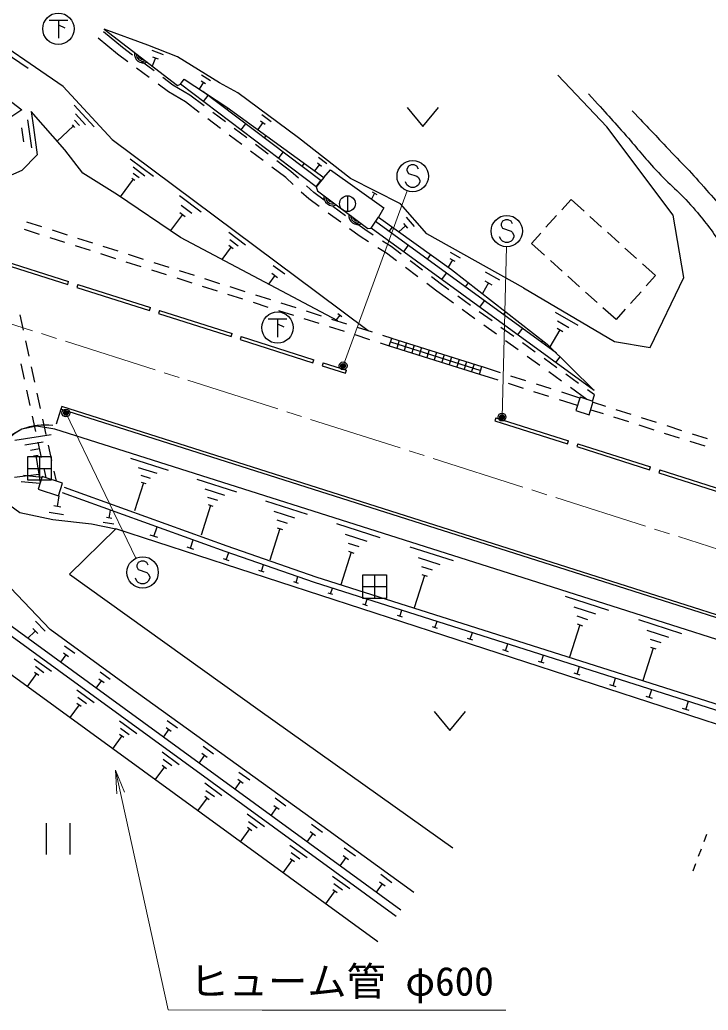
# Model space of a CAD drawing. Units: millimetres, scale not verified. Extents: x 40000 to 680000, y 20000 to 380000.
# Drawn here: x 107054 to 150924, y 257702 to 320782 of the extents above; entities that cross this region are included whole.
import ezdxf
from ezdxf.enums import TextEntityAlignment as Align

# ---------------------------------------------------------------- set-up
doc = ezdxf.new("R2010")
doc.units = ezdxf.units.MM
doc.header["$LTSCALE"] = 1000
doc.header["$PDMODE"] = 32
doc.header["$PDSIZE"] = 500
doc.linetypes.add('CHAIN', pattern=[18.5, 12, -1.5, 3.5, -1.5])
for name, color, linetype, lineweight in [('M-BGD', 7, 'Continuous', 25), ('M-BGD-EXST', 7, 'Continuous', 25), ('M-BMK', 2, 'CHAIN', 13), ('M-STR-HTXT', 7, 'Continuous', 13), ('M-STR-STRC', 7, 'Continuous', 25)]:
    doc.layers.add(name, color=color, linetype=linetype, lineweight=lineweight)
doc.styles.add('ＭＳ ゴシック', font='')
doc.styles.get('ＭＳ ゴシック').set_extended_font_data('MS Gothic')

msp = doc.modelspace()

# ---------------------------------------------------------------- linework, layer by layer
at = {"layer": 'M-BGD'}
for p, q in [((113602, 319012), (112386, 320010)), ((113282, 318602), (112056, 319608)), ((106060, 318746), (107583, 317705)), ((113938, 318114), (113282, 318602)), ((114243, 318536), (113602, 319012)), ((115475, 318845), (116183, 318580)), ((115607, 317522), (114805, 318118)), ((115696, 318358), (115497, 317827)), ((115519, 318425), (115873, 318292)), ((115303, 317100), (114500, 317697)), ((116521, 316194), (115864, 316682)), ((116810, 316628), (116169, 317104)), ((125937, 310143), (117288, 316681)), ((118754, 316807), (118495, 316373)), ((118609, 316894), (118899, 316721)), ((118637, 317269), (119216, 316924)), ((117607, 315549), (116521, 316194)), ((117897, 315981), (116810, 316628)), ((126257, 310528), (118723, 316222)), ((118488, 314885), (117607, 315549)), ((118800, 315301), (117897, 315981)), ((118757, 315570), (119059, 315969)), ((110517, 315342), (111795, 313961)), ((110607, 314784), (111246, 314093)), ((120157, 314277), (119359, 314879)), ((120255, 315064), (120325, 315157)), ((131732, 315193), (132732, 313993)), ((132732, 313993), (133732, 315193)), ((107549, 314410), (107794, 312634)), ((110536, 314398), (110856, 314053)), ((119845, 313862), (119047, 314464)), ((121150, 313761), (121452, 314160)), ((122546, 314236), (122214, 313789)), ((122397, 314347), (122695, 314125)), ((122469, 314756), (123066, 314313)), ((107167, 313905), (107289, 313017)), ((110466, 314012), (109430, 313054)), ((110386, 314099), (110546, 313926)), ((121515, 313254), (120716, 313856)), ((121203, 312838), (120404, 313440)), ((122648, 313255), (122755, 313397)), ((122560, 311815), (121762, 312417)), ((122872, 312231), (122074, 312833)), ((123544, 311952), (123845, 312351)), ((114092, 311934), (115582, 310823)), ((124334, 311129), (123431, 311809)), ((125042, 311446), (125186, 311637)), ((126022, 311665), (126289, 311457)), ((126097, 312037), (126631, 311620)), ((114279, 311408), (115024, 310852)), ((114280, 311021), (114653, 310743)), ((123999, 310730), (123119, 311394)), ((124807, 310690), (124334, 311129)), ((126156, 311561), (125843, 311160)), ((114282, 310633), (113449, 309516)), ((114189, 310703), (114375, 310564)), ((124474, 310290), (123999, 310730)), ((125937, 310143), (126238, 310542)), ((125463, 309374), (124988, 309814)), ((125794, 309776), (125320, 310215)), ((126443, 309303), (125794, 309776)), ((129656, 309741), (129468, 309367)), ((129507, 309816), (129806, 309665)), ((117242, 309586), (118619, 308560)), ((126131, 308887), (125463, 309374)), ((127937, 309570), (127937, 308570)), ((141588, 308682), (142181, 309340)), ((142181, 309340), (143018, 308586)), ((117245, 308513), (117589, 308256)), ((117330, 308985), (118018, 308472)), ((127505, 307886), (126697, 308475)), ((127817, 308302), (127009, 308891)), ((107490, 307914), (108443, 307610)), ((117417, 308384), (116648, 307352)), ((129032, 307416), (128383, 307889)), ((141257, 299541), (129723, 307936)), ((131677, 308201), (132181, 307625)), ((140585, 307567), (141254, 308310)), ((143390, 308252), (144133, 307583)), ((107339, 307437), (108291, 307134)), ((109110, 307397), (110063, 307094)), ((120380, 307247), (121441, 306456)), ((128739, 306987), (128071, 307474)), ((129579, 307067), (129032, 307416)), ((130601, 307297), (130803, 307575)), ((131641, 307661), (131209, 307283)), ((131515, 307805), (131767, 307517)), ((144505, 307248), (145248, 306579)), ((108958, 306921), (109911, 306618)), ((110730, 306881), (111683, 306578)), ((120447, 306784), (120978, 306388)), ((129284, 306639), (128739, 306987)), ((130717, 306341), (130170, 306691)), ((139657, 306537), (140250, 307196)), ((110578, 306405), (111531, 306101)), ((112350, 306365), (113302, 306062)), ((120515, 306321), (119921, 305525)), ((120382, 306420), (120648, 306222)), ((130420, 305914), (129875, 306262)), ((131368, 305851), (130717, 306341)), ((131519, 306010), (131814, 306414)), ((134483, 305979), (135110, 305629)), ((140495, 305783), (139657, 306537)), ((145620, 306245), (146363, 305576)), ((105477, 305397), (110106, 303918)), ((105538, 305588), (110167, 304109)), ((112198, 305889), (113151, 305585)), ((113818, 305373), (114770, 305069)), ((113969, 305849), (114922, 305546)), ((115589, 305333), (116542, 305029)), ((131066, 305428), (130420, 305914)), ((132727, 304829), (131928, 305430)), ((133026, 305532), (133240, 305825)), ((134622, 305491), (134359, 305021)), ((134465, 305578), (134778, 305403)), ((141610, 304780), (140866, 305449)), ((115437, 304857), (116390, 304553)), ((117209, 304817), (118162, 304513)), ((123210, 305137), (123941, 304593)), ((132424, 304406), (131625, 305007)), ((136714, 304733), (137625, 304224)), ((146734, 305241), (147572, 304487)), ((110106, 303918), (110167, 304109)), ((117057, 304341), (118010, 304037)), ((118829, 304301), (119782, 303997)), ((123303, 304500), (122894, 303951)), ((123120, 304636), (123486, 304363)), ((133937, 303918), (133286, 304408)), ((133945, 304245), (134239, 304649)), ((136687, 304151), (137143, 303896)), ((142724, 303776), (141981, 304445)), ((147572, 304487), (146979, 303829)), ((110747, 303921), (110687, 303730)), ((110687, 303730), (115314, 302258)), ((110747, 303921), (115375, 302449)), ((118677, 303824), (119630, 303521)), ((120448, 303785), (121401, 303481)), ((133629, 303499), (132984, 303985)), ((134682, 302740), (133629, 303499)), ((134392, 303590), (133937, 303918)), ((135452, 303766), (135645, 304032)), ((136915, 304023), (136533, 303340)), ((139147, 303717), (144947, 300291)), ((143839, 302772), (143096, 303441)), ((146645, 303457), (145976, 302714)), ((120297, 303308), (121249, 303005)), ((121916, 302792), (122869, 302489)), ((122068, 303269), (123021, 302965)), ((135771, 302595), (134960, 303180)), ((136370, 302479), (136665, 302883)), ((115314, 302258), (115375, 302449)), ((115951, 302271), (115891, 302080)), ((115951, 302271), (120586, 300799)), ((123536, 302276), (124489, 301972)), ((123688, 302752), (124641, 302449)), ((125308, 302236), (126261, 301933)), ((136060, 301745), (135249, 302330)), ((137149, 301601), (136338, 302186)), ((137877, 302000), (138014, 302188)), ((141178, 302169), (142611, 301323)), ((145048, 301684), (144211, 302438)), ((145641, 302342), (145048, 301684)), ((107294, 301014), (107081, 301991)), ((115891, 302080), (120526, 300609)), ((125156, 301760), (126109, 301456)), ((126928, 301720), (127880, 301417)), ((127446, 301976), (127214, 301666)), ((127322, 302069), (127570, 301883)), ((141325, 301599), (142041, 301176)), ((126776, 301244), (127729, 300940)), ((128547, 301204), (129500, 300901)), ((137439, 300751), (136628, 301336)), ((138528, 300606), (137717, 301191)), ((138796, 300713), (139090, 301118)), ((141472, 301030), (140837, 299955)), ((141292, 301135), (141651, 300924)), ((107656, 299353), (107443, 300330)), ((120526, 300609), (120586, 300799)), ((121166, 300612), (121105, 300422)), ((121105, 300422), (125736, 298943)), ((121166, 300612), (125797, 299133)), ((128395, 300728), (129348, 300424)), ((130167, 300688), (130754, 300501)), ((130602, 300025), (130754, 300501)), ((130677, 300263), (136433, 298454)), ((130752, 300502), (136508, 298693)), ((131229, 300352), (131079, 299875)), ((138818, 299756), (138007, 300341)), ((140303, 300235), (140383, 300344)), ((130015, 300212), (130602, 300025)), ((130602, 300025), (136358, 298216)), ((131706, 300202), (131556, 299725)), ((132183, 300052), (132033, 299575)), ((132660, 299902), (132510, 299425)), ((133137, 299752), (132987, 299275)), ((139907, 299612), (139096, 300197)), ((125736, 298943), (125797, 299133)), ((133614, 299602), (133464, 299125)), ((134091, 299452), (133941, 298975)), ((134568, 299302), (134418, 298825)), ((135045, 299153), (134895, 298676)), ((135522, 299003), (135372, 298526)), ((140197, 298762), (139386, 299347)), ((141285, 298617), (140474, 299202)), ((141221, 298948), (141487, 299313)), ((107362, 297883), (107149, 298860)), ((108018, 297692), (107805, 298669)), ((126382, 298943), (126321, 298752)), ((126321, 298752), (127805, 298283)), ((126382, 298943), (127865, 298474)), ((127805, 298283), (127865, 298474)), ((135999, 298853), (135849, 298376)), ((136358, 298216), (136508, 298693)), ((136510, 298692), (137665, 298324)), ((136358, 298216), (137513, 297847)), ((138332, 298111), (139284, 297807)), ((141575, 297767), (140764, 298352)), ((142664, 297623), (141853, 298208)), ((107724, 296222), (107511, 297199)), ((138180, 297634), (139132, 297330)), ((139799, 297118), (140752, 296814)), ((139951, 297594), (140904, 297290)), ((143196, 296598), (142143, 297358)), ((143686, 296886), (143232, 297213)), ((108380, 296031), (108167, 297008)), ((141419, 296601), (142574, 296232)), ((141571, 297077), (142726, 296709)), ((143556, 296482), (143686, 296886)), ((109678, 295975), (109375, 295022)), ((109733, 296146), (109678, 295975)), ((143445, 295950), (144221, 295703)), ((143597, 296427), (144372, 296180)), ((145039, 295967), (145992, 295664)), ((108086, 294561), (107873, 295538)), ((108742, 294370), (108529, 295347)), ((137395, 295434), (137334, 295243)), ((137334, 295243), (141964, 293779)), ((137395, 295434), (142024, 293969)), ((144887, 295491), (145840, 295188)), ((146659, 295451), (147612, 295148)), ((146507, 294975), (147460, 294672)), ((148279, 294936), (149232, 294632)), ((106738, 294013), (109053, 294377)), ((141964, 293779), (142024, 293969)), ((148127, 294459), (149080, 294156)), ((149899, 294420), (150851, 294116)), ((107378, 293718), (108535, 293901)), ((107728, 293378), (108306, 293469)), ((108448, 292900), (108235, 293877)), ((109104, 292709), (108891, 293686)), ((142615, 293785), (142554, 293595)), ((142554, 293595), (147180, 292113)), ((142615, 293785), (147241, 292304)), ((149747, 293943), (150700, 293640)), ((107559, 291458), (107559, 292958)), ((107559, 292958), (109059, 292958)), ((107933, 293015), (108222, 293061)), ((108078, 293038), (108351, 291302)), ((108309, 292958), (108309, 291458)), ((109059, 292958), (109059, 291458)), ((114119, 292864), (116509, 292105)), ((107559, 292208), (109059, 292208)), ((108729, 291611), (108597, 292216)), ((114590, 292276), (115785, 291896)), ((147180, 292113), (147241, 292304)), ((147841, 292108), (147780, 291917)), ((147841, 292108), (152466, 290640)), ((106719, 291650), (108273, 291842)), ((108459, 291636), (107301, 291748)), ((109059, 291458), (107559, 291458)), ((109390, 291398), (109253, 292025)), ((114762, 291783), (115359, 291593)), ((118346, 291521), (120873, 290718)), ((147780, 291917), (152405, 290450)), ((108333, 291246), (107135, 291362)), ((114934, 291290), (114364, 289497)), ((114785, 291337), (115083, 291242)), ((118844, 290899), (120107, 290498)), ((109453, 289783), (109561, 290456)), ((119026, 290378), (119658, 290177)), ((109677, 289747), (109229, 289819)), ((112758, 289049), (112845, 289557)), ((119208, 289856), (118606, 287961)), ((119050, 289906), (119366, 289806)), ((122708, 290135), (125377, 289287)), ((109830, 289262), (108932, 289406)), ((112928, 289021), (112589, 289078)), ((123234, 289478), (124568, 289054)), ((123426, 288927), (124093, 288716)), ((113039, 288653), (112362, 288768)), ((170755, 269628), (113166, 288360)), ((115606, 287882), (115805, 288493)), ((123619, 288377), (122983, 286375)), ((123452, 288430), (123785, 288324)), ((127235, 288696), (129999, 287819)), ((115851, 287803), (115362, 287962)), ((117938, 287124), (118113, 287661)), ((127780, 288016), (129161, 287577)), ((118153, 287054), (117723, 287194)), ((127979, 287446), (128670, 287227)), ((131905, 287213), (134667, 286335)), ((120401, 286322), (120027, 286444)), ((120214, 286383), (120366, 286851)), ((128178, 286876), (127520, 284804)), ((128005, 286931), (128351, 286821)), ((132449, 286533), (133831, 286094)), ((122454, 285655), (122592, 286077)), ((132648, 285963), (133339, 285743)), ((122623, 285600), (122285, 285710)), ((124658, 284938), (124781, 285316)), ((128913, 283931), (128913, 285431)), ((128913, 285431), (130413, 285431)), ((129663, 285431), (129663, 283931)), ((130413, 285431), (130413, 283931)), ((132847, 285393), (132189, 283321)), ((132675, 285448), (133020, 285338)), ((131331, 264071), (102578, 285005)), ((124810, 284888), (124507, 284987)), ((126853, 284224), (126972, 284589)), ((128913, 284681), (130413, 284681)), ((131037, 263667), (102656, 284329)), ((126999, 284176), (126707, 284271)), ((130413, 283931), (128913, 283931)), ((129059, 283506), (129183, 283887)), ((141809, 284064), (144567, 283186)), ((129212, 283457), (128907, 283556)), ((142352, 283385), (143731, 282946)), ((131437, 282733), (131120, 282836)), ((131279, 282784), (131408, 283181)), ((142551, 282816), (143240, 282596)), ((107888, 282012), (108199, 281686)), ((108058, 282487), (108681, 281834)), ((133676, 282005), (133346, 282112)), ((133511, 282058), (133645, 282471)), ((142749, 282246), (142091, 280178)), ((142577, 282301), (142922, 282191)), ((146474, 282579), (149230, 281702)), ((129860, 262050), (102971, 281626)), ((108043, 281849), (107554, 281382)), ((135927, 281272), (135584, 281384)), ((135755, 281328), (135895, 281757)), ((147017, 281901), (148395, 281462)), ((109910, 280903), (110557, 280433)), ((138013, 280594), (138157, 281038)), ((147413, 280763), (146756, 278697)), ((147215, 281332), (147904, 281113)), ((147241, 280818), (147586, 280708)), ((107971, 280088), (109071, 279288)), ((109998, 280345), (109645, 279860)), ((109836, 280462), (110159, 280227)), ((138191, 280536), (137835, 280652)), ((140283, 279855), (140433, 280316)), ((108046, 279613), (108596, 279213)), ((140467, 279795), (140099, 279915)), ((142566, 279113), (142721, 279589)), ((108121, 279138), (107520, 278314)), ((107983, 279239), (108258, 279038)), ((112100, 278814), (112423, 278579)), ((112173, 279255), (112820, 278785)), ((142757, 279051), (142376, 279175)), ((144863, 278366), (145023, 278859)), ((112261, 278697), (111908, 278212)), ((145060, 278302), (144665, 278430)), ((110687, 278111), (111787, 277310)), ((110762, 277636), (111312, 277236)), ((147376, 277548), (146968, 277681)), ((147172, 277615), (147338, 278124)), ((110837, 277161), (110237, 276336)), ((110699, 277261), (110974, 277061)), ((149705, 276791), (149284, 276927)), ((149494, 276859), (149665, 277385)), ((133464, 276720), (134464, 275520)), ((134464, 275520), (135464, 276720)), ((113404, 276133), (114503, 275333)), ((113479, 275658), (114028, 275258)), ((116380, 275711), (116710, 275473)), ((116452, 276161), (117114, 275685)), ((113553, 275183), (112953, 274359)), ((113416, 275283), (113691, 275083)), ((116545, 275592), (116188, 275096)), ((118732, 274520), (119404, 274037)), ((116120, 274156), (117220, 273355)), ((118827, 273943), (118464, 273439)), ((118659, 274064), (118994, 273822)), ((116270, 273206), (115669, 272381)), ((116132, 273306), (116407, 273106)), ((116195, 273681), (116745, 273280)), ((121022, 272872), (121704, 272382)), ((118837, 272178), (119936, 271378)), ((121118, 272286), (120750, 271775)), ((120948, 272409), (121288, 272163)), ((118849, 271328), (119124, 271128)), ((118911, 271703), (119461, 271303)), ((118986, 271228), (118386, 270404)), ((123419, 270622), (123046, 270103)), ((123246, 270746), (123592, 270497)), ((123322, 271217), (124014, 270719)), ((121553, 270201), (122652, 269400)), ((108745, 269614), (108745, 267614)), ((110245, 269614), (110245, 267614)), ((121565, 269351), (121840, 269150)), ((121628, 269726), (122177, 269325)), ((125633, 269554), (126335, 269049)), ((121702, 269251), (121102, 268426)), ((125731, 268951), (125352, 268424)), ((125555, 269077), (125906, 268824)), ((150820, 268888), (150644, 268420)), ((124269, 268223), (125369, 267422)), ((124344, 267748), (124894, 267348)), ((127653, 267558), (128006, 267302)), ((127732, 268039), (128439, 267528)), ((150468, 267952), (150291, 267484)), ((124419, 267273), (123819, 266448)), ((124281, 267373), (124556, 267173)), ((127830, 267430), (127446, 266900)), ((150115, 267016), (149946, 266567)), ((126986, 266245), (128085, 265445)), ((130056, 266357), (130769, 265842)), ((127061, 265770), (127610, 265370)), ((130155, 265743), (129768, 265209)), ((129977, 265872), (130333, 265615)), ((127135, 265295), (126535, 264471)), ((126998, 265395), (127273, 265195))]:
    msp.add_line(p, q, dxfattribs=at)
for points in [[(93244, 328007), (97497, 323022), (101392, 319483), (107189, 315045), (106550, 314621)], [(109814, 316543), (104167, 320404), (100110, 324164), (97177, 327674)], [(139147, 303717), (132990, 307157), (131320, 309064), (128124, 310678), (124819, 313254), (120950, 316129), (119780, 316776), (117114, 318417), (115222, 319167), (112424, 320175)], [(112424, 320175), (117100, 316602), (117288, 316681)], [(117288, 316681), (117539, 317006), (120244, 315215), (126429, 310736), (125937, 310143)], [(144947, 300291), (147230, 299904), (149375, 304377), (148700, 308335), (144459, 313962), (141347, 317265)], [(109814, 316543), (112939, 313168), (125990, 303439), (129260, 300993)], [(107779, 314938), (107927, 313929), (108158, 312188), (107182, 311186), (105222, 310335), (102738, 310156), (100297, 310615), (99562, 310785), (92072, 313079), (91629, 312951)], [(127325, 301607), (117294, 306915), (113281, 309630), (111071, 311021), (109915, 312501), (107779, 314938)], [(126429, 310736), (126854, 311225), (130262, 308802), (129904, 308220)], [(125937, 310143), (126032, 309894), (129235, 307490), (129454, 307513)], [(186381, 271595), (161811, 279397), (139534, 286489), (109678, 295975)], [(186435, 271766), (161865, 279569), (139588, 286660), (109733, 296146)], [(109278, 294717), (108115, 294890), (107184, 294699), (106419, 294266), (104805, 292019), (104846, 291515), (105753, 290329), (107048, 289405), (109155, 288949), (111618, 288670), (113166, 288360)], [(185981, 270337), (161411, 278139), (139134, 285231), (109278, 294717)], [(109889, 291019), (120251, 287283), (125926, 285309), (158383, 275006), (186055, 266212), (186150, 266183)], [(109763, 290671), (120128, 286934), (125809, 284958), (158271, 274653), (185946, 265858), (186044, 265829)], [(113166, 288360), (110226, 285479), (122376, 276770), (134658, 268050)], [(132158, 265207), (126689, 269164), (114092, 278230), (108991, 281943), (103495, 287704), (102469, 287993), (101785, 287566), (99351, 284325), (96956, 280994), (91891, 274102)]]:
    msp.add_lwpolyline(points, dxfattribs=at)
for points in [[(129454, 307513), (129904, 308220), (134555, 304880), (140664, 300125), (143647, 297182)], [(143603, 296467), (142767, 296737), (142497, 295901), (143332, 295631)], [(108217, 290887), (109522, 290466), (109782, 291271), (108477, 291692)]]:
    msp.add_lwpolyline(points, close=True, dxfattribs=at)
msp.add_circle((127937, 309070), 500, dxfattribs=at)
for centre, radius, start, end in [((114924, 318601), 567, 170.6915, 294.54653), ((114924, 318601), 453, 178.6509, 286.58714), ((114924, 318601), 340, 194.27627, 270.96177), ((126994, 309505), 567, 171.17506, 295.03009), ((126994, 309505), 453, 179.13446, 287.0707), ((126994, 309505), 340, 194.75983, 271.44533), ((128593, 308305), 567, 171.17506, 295.03009), ((128593, 308305), 453, 179.13446, 287.0707), ((128593, 308305), 340, 194.75983, 271.44533)]:
    msp.add_arc(centre, radius, start, end, dxfattribs=at)
for points, knots in [([(143301, 316070), (144473, 314772), (144774, 314442), (145704, 313387), (146441, 312550), (146818, 312049), (147580, 311234), (148484, 310266), (149090, 309818), (149963, 308823), (150728, 307950), (151110, 307418), (151761, 306458), (152451, 305441), (152794, 304842), (153394, 303769), (154196, 302334), (154443, 301420), (155279, 300004), (155786, 299145), (156108, 298683), (156715, 297892), (157239, 297207), (157537, 296807), (158207, 296264), (158728, 295841), (159078, 295671), (159694, 295406), (160335, 295131), (160712, 294971), (161406, 294899), (162315, 294803), (162838, 294825), (163746, 294929), (164044, 294963), (164152, 294971), (164506, 295035)], [0, 0, 0, 0, 1, 1, 1, 2, 2, 2, 3, 3, 3, 4, 4, 4, 5, 5, 5, 6, 6, 6, 7, 7, 7, 8, 8, 8, 9, 9, 9, 10, 10, 10, 11, 11, 11, 12, 12, 12, 12]), ([(146079, 314988), (147137, 313877), (147404, 313595), (148249, 312698), (149260, 311624), (149855, 311049), (150824, 309939), (151646, 308997), (152103, 308462), (152837, 307450), (153566, 306444), (153918, 305840), (154584, 304791), (155215, 303799), (155541, 303225), (156163, 302227), (156709, 301350), (156967, 300826), (157574, 299991), (158112, 299249), (158417, 298817), (159113, 298220), (159608, 297795), (159917, 297562), (160526, 297328), (161209, 297066), (161629, 296975), (162360, 296944), (163093, 296913), (163506, 297019), (164224, 297167), (164844, 297295), (165166, 297465), (165779, 297622), (166416, 297786), (166778, 297865), (167426, 297979), (168031, 298086), (168372, 298152), (168986, 298186), (169668, 298224), (169927, 298195), (170734, 298122)], [0, 0, 0, 0, 1, 1, 1, 2, 2, 2, 3, 3, 3, 4, 4, 4, 5, 5, 5, 6, 6, 6, 7, 7, 7, 8, 8, 8, 9, 9, 9, 10, 10, 10, 11, 11, 11, 12, 12, 12, 13, 13, 13, 14, 14, 14, 14])]:
    msp.add_open_spline(points, degree=3, knots=knots, dxfattribs=at)
at = {"layer": 'M-BGD-EXST'}
for p, q in [((108916, 320760), (110116, 320760)), ((109516, 320760), (109516, 319610)), ((109516, 320460), (109916, 320260)), ((122879, 301727), (124079, 301727)), ((123479, 301727), (123479, 300577)), ((123479, 301427), (123879, 301227))]:
    msp.add_line(p, q, dxfattribs=at)
for centre in [(109516, 320210), (123479, 301177)]:
    msp.add_circle(centre, 1000, dxfattribs=at)
at = {"layer": 'M-BMK'}
for p, q in [((102146, 302799), (107863, 300978)), ((108434, 300796), (109387, 300492)), ((109959, 300310), (115676, 298489)), ((116247, 298307), (117200, 298003)), ((117772, 297821), (123489, 295999)), ((124061, 295817), (125013, 295514)), ((125585, 295332), (131302, 293510)), ((131874, 293328), (132826, 293025)), ((133398, 292842), (139115, 291021)), ((139687, 290839), (140639, 290535)), ((141211, 290353), (146928, 288532)), ((147500, 288350), (148453, 288046)), ((149024, 287864), (154741, 286043))]:
    msp.add_line(p, q, dxfattribs=at)
at = {"layer": 'M-STR-HTXT'}
for p, q in [((127660, 298742), (131750, 309890)), ((137786, 295479), (138063, 306318)), ((109993, 295739), (114447, 286482)), ((113161, 272998), (113727, 271586)), ((113161, 272998), (113238, 271479))]:
    msp.add_line(p, q, dxfattribs=at)
msp.add_lwpolyline([(113161, 272998), (116517, 257722), (122506, 257702), (138024, 257704)], dxfattribs=at)
at = {"layer": 'M-STR-STRC'}
for p, q in [((131819, 311458), (131728, 311276)), ((131728, 311276), (131728, 311185)), ((131728, 311185), (131819, 311003)), ((132001, 311549), (131819, 311458)), ((131819, 311003), (132364, 310821)), ((132183, 311549), (132001, 311549)), ((132364, 311458), (132183, 311549)), ((132455, 311276), (132364, 311458)), ((131728, 310276), (131637, 310458)), ((132364, 310821), (132455, 310730)), ((132455, 310730), (132546, 310549)), ((132546, 310458), (132455, 310276)), ((132546, 310549), (132546, 310458)), ((131819, 310185), (131728, 310276)), ((132001, 310094), (131819, 310185)), ((132183, 310094), (132001, 310094)), ((132364, 310185), (132183, 310094)), ((132455, 310276), (132364, 310185)), ((137816, 307960), (137725, 307778)), ((137997, 308051), (137816, 307960)), ((138179, 308051), (137997, 308051)), ((138361, 307960), (138179, 308051)), ((138452, 307778), (138361, 307960)), ((137725, 307778), (137725, 307687)), ((137725, 307687), (137816, 307505)), ((137816, 307505), (138361, 307323)), ((138361, 307323), (138452, 307232)), ((138452, 307232), (138543, 307051)), ((137725, 306778), (137634, 306960)), ((137816, 306687), (137725, 306778)), ((137997, 306596), (137816, 306687)), ((138179, 306596), (137997, 306596)), ((138361, 306687), (138179, 306596)), ((138452, 306778), (138361, 306687)), ((138543, 306960), (138452, 306778)), ((138543, 307051), (138543, 306960)), ((114607, 286219), (114517, 286037)), ((114517, 286037), (114517, 285946)), ((114517, 285946), (114607, 285765)), ((114789, 286310), (114607, 286219)), ((114607, 285765), (115153, 285583)), ((114971, 286310), (114789, 286310)), ((115153, 286219), (114971, 286310)), ((115244, 286037), (115153, 286219)), ((114517, 285037), (114426, 285219)), ((115153, 285583), (115244, 285492)), ((115244, 285492), (115335, 285310)), ((115335, 285219), (115244, 285037)), ((115335, 285310), (115335, 285219)), ((114607, 284946), (114517, 285037)), ((114789, 284856), (114607, 284946)), ((114971, 284856), (114789, 284856)), ((115153, 284946), (114971, 284856)), ((115244, 285037), (115153, 284946))]:
    msp.add_line(p, q, dxfattribs=at)
for centre, radius in [((132092, 310821), 1000), ((138088, 307323), 1000), ((127660, 298742), 150), ((127660, 298742), 120), ((127660, 298742), 90), ((127660, 298742), 60), ((127660, 298742), 30), ((127660, 298742), 20), ((109993, 295739), 150), ((109993, 295739), 120), ((109993, 295739), 90), ((109993, 295739), 60), ((109993, 295739), 30), ((109993, 295739), 20), ((137786, 295479), 150), ((137786, 295479), 120), ((137786, 295479), 90), ((137786, 295479), 60), ((137786, 295479), 30), ((137786, 295479), 20), ((114880, 285583), 1000)]:
    msp.add_circle(centre, radius, dxfattribs=at)
for centre, radius, start, end in [((109251, 290717), 4487, 117.43008, 166.44082), ((108677, 290730), 4240, 83.366, 110.6108)]:
    msp.add_arc(centre, radius, start, end, dxfattribs=at)
for p in [(127660, 298742), (109993, 295739), (137786, 295479)]:
    msp.add_point(p, dxfattribs=at)

# ---------------------------------------------------------------- texts
at = {"layer": 'M-STR-HTXT', "style": 'ＭＳ ゴシック'}
msp.add_text('ヒューム管 φ600', height=1833, dxfattribs=at).set_placement((127569, 258078), align=Align.BOTTOM_CENTER)

doc.saveas('drawing.dxf')
